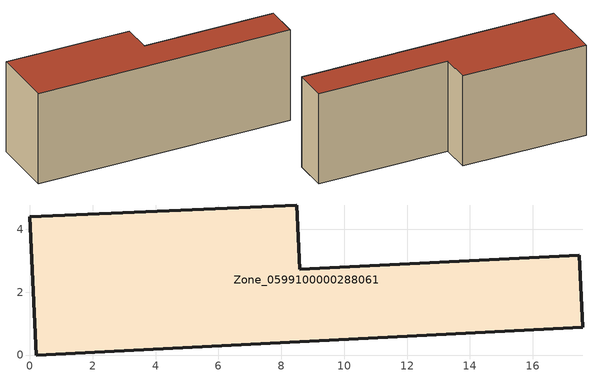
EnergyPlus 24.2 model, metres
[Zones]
Zone_0599100000288061
 floor ground (C_G): 0.21,0 0,4.39 8.48,4.77 8.58,2.73 17.48,3.18 17.59,0.88 z0
 wall outside (C_F): 0.21,0 17.59,0.88 17.48,3.18 8.58,2.73 8.48,4.77 0,4.39 0.21,0 z0:6.39
 roof outside (C_R): 0,4.39 0.21,0 17.59,0.88 17.48,3.18 8.58,2.73 8.48,4.77 z6.39
[BUILDING]
Pand.0599100000288061: North Axis=0; Terrain=City; Loads Convergence Tolerance Value=0.04; Temperature Convergence Tolerance Value=0.4; Solar Distribution=FullExterior; Maximum Number of Warmup Days=25; Minimum Number of Warmup Days=1
[Site:Location]
Rotterdam.The.Hague.AP_ZH_NLD Design_Conditions: Latitude=51.96; Longitude=4.45; Time Zone=1; Elevation=-4.5
[SITE:GROUNDTEMPERATURE:BUILDINGSURFACE]
18, 18, 18, 18, 18, 18, 18, 18, 18, 18, 18, 18
[MATERIAL] Thermal Absorptance=0.9; Solar Absorptance=0.7; Visible Absorptance=0.7
Name | Roughness | Thickness | Conductivity | Density | Specific Heat
G.TI.1946 | MediumSmooth | 0.15 | 1 | 540 | 1210
F.TI.1946 | Rough | 0.3 | 0.857143 | 1920 | 840
R.TI.1946 | MediumRough | 0.2 | 0.1 | 1500 | 1000
[CONSTRUCTION]
C_G: G.TI.1946
C_F: F.TI.1946
C_R: R.TI.1946
[ZONE]
Zone_0599100000288061: Type=1; Multiplier=1; Ceiling Height=Autocalculate; Volume=Autocalculate; Floor Area=autocalculate; Part of Total Floor Area=Yes
[ZONEINFILTRATION:DESIGNFLOWRATE]
Infil_Zone_0599100000288061: Zone or ZoneList or Space or SpaceList=Zone_0599100000288061; Schedule=AlwaysOn; Design Flow Rate Calculation Method=Flow/Area; Flow Rate per Floor Area=0.003; Constant Term Coefficient=1; Temperature Term Coefficient=0; Velocity Term Coefficient=0; Velocity Squared Term Coefficient=0
[HVACTEMPLATE:ZONE:IDEALLOADSAIRSYSTEM]
Zone_0599100000288061: Maximum Heating Supply Air Temperature=50; Minimum Cooling Supply Air Temperature=13; Maximum Heating Supply Air Humidity Ratio=0.0156; Minimum Cooling Supply Air Humidity Ratio=0.0077; Heating Limit=NoLimit; Cooling Limit=NoLimit; Dehumidification Control Type=ConstantSensibleHeatRatio; Cooling Sensible Heat Ratio=0.7; Dehumidification Setpoint=60; Humidification Control Type=None; Humidification Setpoint=30; Outdoor Air Method=None; Outdoor Air Flow Rate per Person=0.00944; Outdoor Air Flow Rate per Zone Floor Area=0; Outdoor Air Flow Rate per Zone=0; Demand Controlled Ventilation Type=None; Outdoor Air Economizer Type=NoEconomizer; Heat Recovery Type=None; Sensible Heat Recovery Effectiveness=0.7; Latent Heat Recovery Effectiveness=0.65
[ZONECONTROL:THERMOSTAT]
ThermostatControl_Zone_0599100000288061: Zone or ZoneList=Zone_0599100000288061; Control Type Schedule=DualSetpointControlType; Control 1=Thermostat_Zone_0599100000288061; Temperature Difference Between Cutout And Setpoint=0
[THERMOSTATSETPOINT:DUALSETPOINT]
Thermostat_Zone_0599100000288061: Heating Setpoint Temperature Schedule=HeatingSetpoint_Zone_0599100000288061; Cooling Setpoint Temperature Schedule=CoolingSetpoint_Zone_0599100000288061
[SCHEDULE:COMPACT]
HeatingSetpoint_Zone_0599100000288061: Through: 12/31, For: AllDays, Until: 24:00, 21
CoolingSetpoint_Zone_0599100000288061: Through: 12/31, For: AllDays, Until: 24:00, 24
DualSetpointControlType: Through: 12/31, For: AllDays, Until: 24:00, 4
AlwaysOn: Through: 12/31, For: AllDays, Until: 24:00, 1
